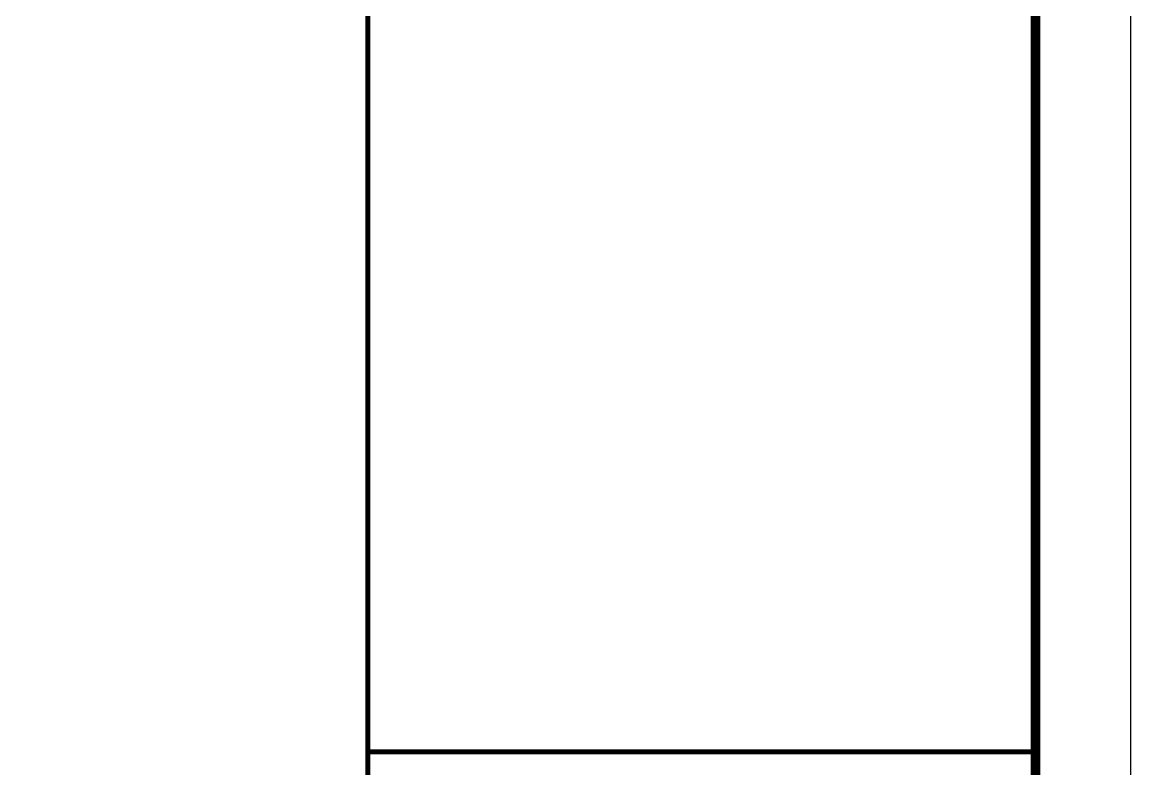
# Model space of a CAD drawing. Extents: x 6827379 to 6887889, y 99218 to 177608.
# Drawn here: x 6863617 to 6869429, y 166018 to 169935 of the extents above; entities that cross this region are included whole.
import ezdxf

# ---------------------------------------------------------------- set-up
doc = ezdxf.new("R2010")
doc.units = 0
doc.header["$LTSCALE"] = 1000
doc.header["$MEASUREMENT"] = 0
doc.linetypes.add('CONTINOUS', pattern=[2000000.0, 1000000.0, 1000000.0])
doc.layers.add('A_公框', color=4, linetype='Continuous')
doc.layers.add('校对1', color=2, linetype='Continuous')

# ---------------------------------------------------------------- blocks, each defined once
blk = doc.blocks.new('asdasdsadsads')
for p, q in [((6359599, 237903), (6359599, 255303)), ((6366599, 255303), (6366599, 197903)), ((6359599, 237903), (6359599, 197903)), ((6359599, 233303), (6366599, 233303))]:
    blk.add_line(p, q)
at = {"const_width": 50}
for points in [[(6359599, 255303), (6359599, 197903)], [(6359599, 233303), (6366599, 233303)]]:
    blk.add_lwpolyline(points, dxfattribs=at)

msp = doc.modelspace()

# ---------------------------------------------------------------- linework, layer by layer
at = {"layer": 'A_公框', "linetype": 'CONTINOUS'}
msp.add_lwpolyline([(6827379.4, 147907.5), (6869429.4, 147907.5), (6869429.4, 177607.5), (6827379.4, 177607.5)], close=True, dxfattribs=at)
at = {"layer": 'A_公框', "linetype": 'CONTINOUS', "const_width": 50}
msp.add_lwpolyline([(6828629.4, 148407.5), (6868929.4, 148407.5), (6868929.4, 177107.5), (6828629.4, 177107.5)], close=True, dxfattribs=at)

# ---------------------------------------------------------------- block references
at = {"layer": '校对1', "linetype": 'CONTINOUS', "xscale": 0.5, "yscale": 0.5, "zscale": 0.5}
msp.add_blockref('asdasdsadsads', (3685630.1, 49456), dxfattribs=at)

doc.saveas('drawing.dxf')
